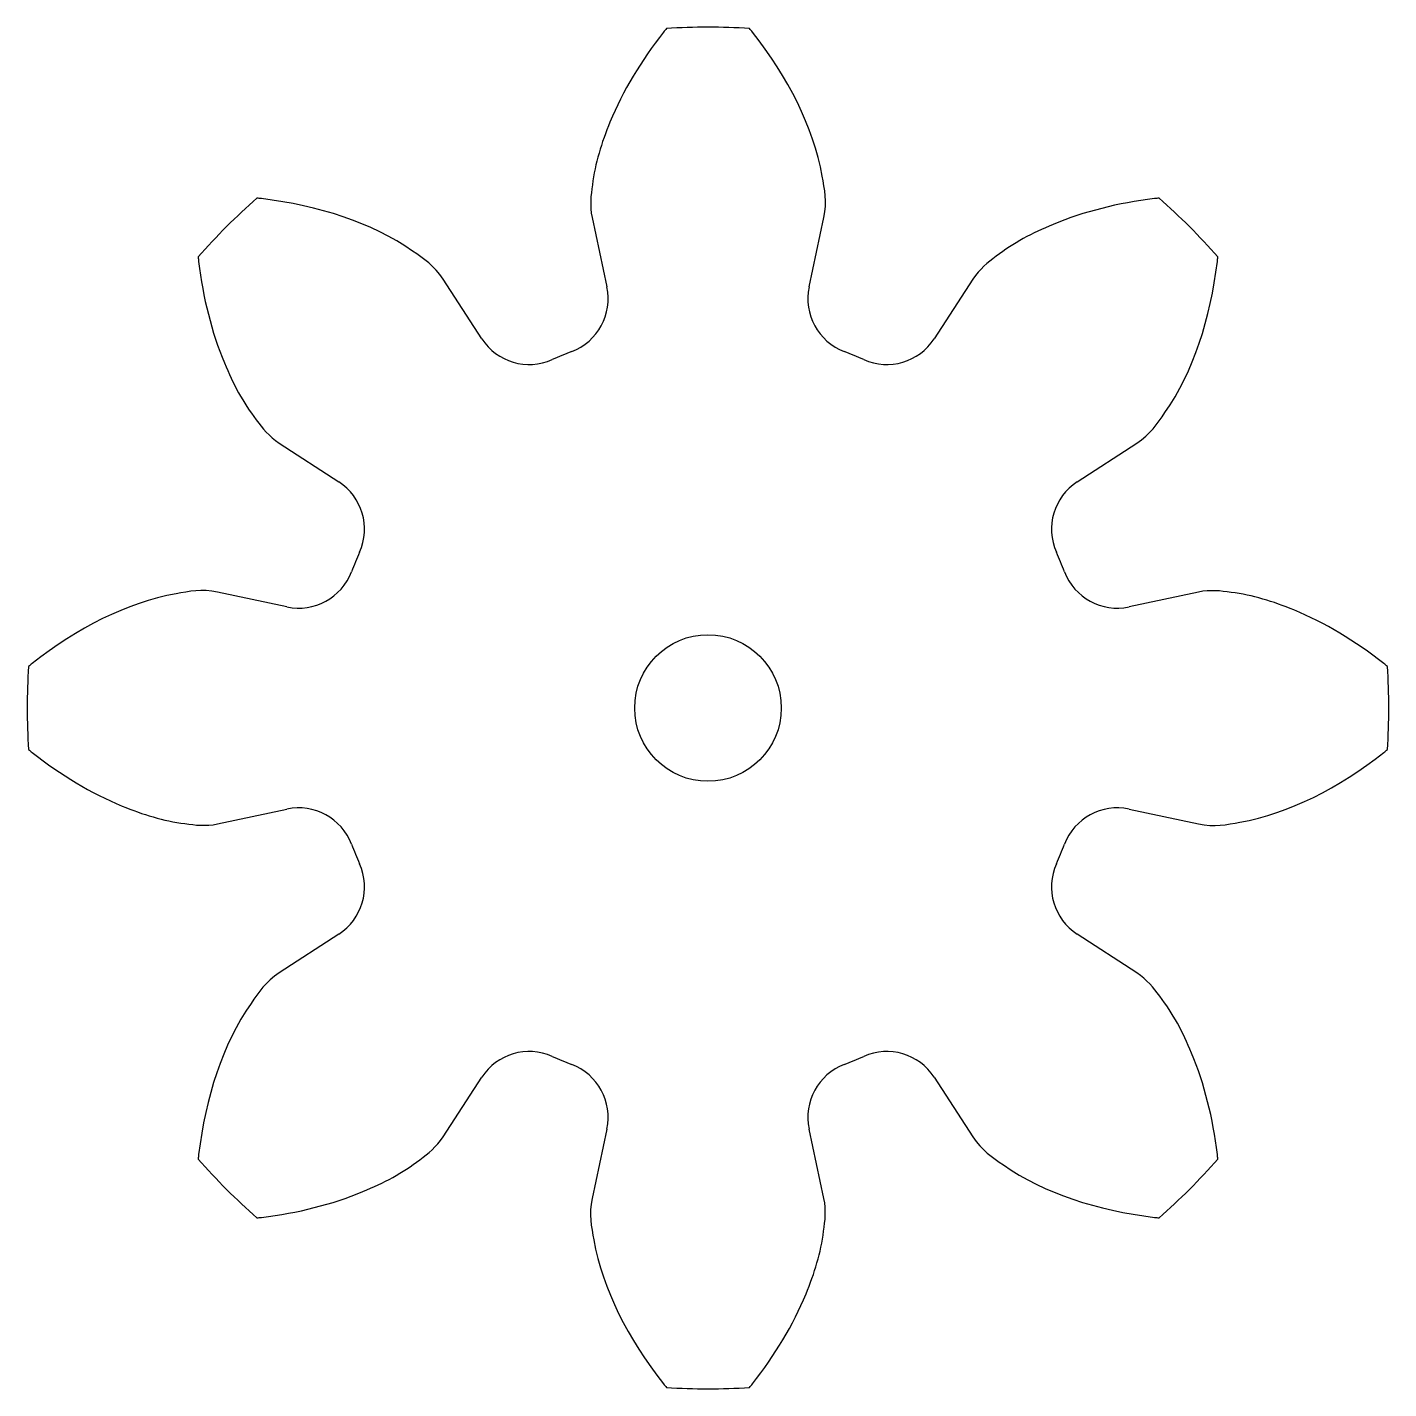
# Model space of a CAD drawing. Header units: millimetres. Extents: x -76.1 to -59.9, y 3.4 to 19.6.
import ezdxf

# ---------------------------------------------------------------- set-up
doc = ezdxf.new("R2010")
doc.units = ezdxf.units.MM
doc.layers.add('CUTOUTS', color=1, linetype='CONTINUOUS')
doc.layers.add('PERIMETER', color=5, linetype='CONTINUOUS')

msp = doc.modelspace()

# ---------------------------------------------------------------- linework, layer by layer
at = {"layer": 'CUTOUTS'}
msp.add_circle((-68, 11.5), 0.875, dxfattribs=at)
at = {"layer": 'PERIMETER'}
for p, q in [((-69.383, 17.354), (-69.207, 16.525)), ((-66.793, 16.525), (-66.617, 17.354)), ((-70.7, 15.907), (-71.161, 16.618)), ((-64.839, 16.618), (-65.3, 15.907)), ((-73.118, 14.661), (-72.407, 14.2)), ((-63.593, 14.2), (-62.882, 14.661)), ((-73.025, 12.707), (-73.854, 12.883)), ((-62.146, 12.883), (-62.975, 12.707)), ((-73.854, 10.117), (-73.025, 10.293)), ((-62.975, 10.293), (-62.146, 10.117)), ((-72.407, 8.8), (-73.118, 8.339)), ((-62.882, 8.339), (-63.593, 8.8)), ((-71.161, 6.382), (-70.7, 7.093)), ((-65.3, 7.093), (-64.839, 6.382)), ((-69.207, 6.475), (-69.383, 5.646)), ((-66.617, 5.646), (-66.793, 6.475))]:
    msp.add_line(p, q, dxfattribs=at)
for centre, radius, start, end in [((-68, 11.5), 8.125, 86.4982, 93.5018), ((-68, 11.5), 8.125, 131.4982, 138.5018), ((-68, 11.5), 8.125, 41.4982, 48.5018), ((-69.867, 16.385), 0.675, -69.0839, 12.0303), ((-66.133, 16.385), 0.675, 167.9697, 249.0839), ((-70.134, 16.274), 0.675, 212.9697, 294.0839), ((-65.866, 16.274), 0.675, 245.9161, 327.0303), ((-68, 11.5), 4.554, 110.9161, 114.0839), ((-68, 11.5), 4.554, 65.9161, 69.0839), ((-72.774, 13.634), 0.675, -24.0839, 57.0303), ((-63.226, 13.634), 0.675, 122.9697, 204.0839), ((-68, 11.5), 4.554, 155.9161, 159.0839), ((-68, 11.5), 4.554, 20.9161, 24.0839), ((-72.885, 13.367), 0.675, 257.9697, 339.0839), ((-63.115, 13.367), 0.675, 200.9161, 282.0303), ((-68, 11.5), 8.125, 176.4982, 183.5018), ((-68, 11.5), 8.125, -3.5018, 3.5018), ((-72.885, 9.633), 0.675, 20.9161, 102.0303), ((-63.115, 9.633), 0.675, 77.9697, 159.0839), ((-68, 11.5), 4.554, 200.9161, 204.0839), ((-68, 11.5), 4.554, 335.9161, 339.0839), ((-72.774, 9.366), 0.675, -57.0303, 24.0839), ((-63.226, 9.366), 0.675, 155.9161, 237.0303), ((-70.134, 6.726), 0.675, 65.9161, 147.0303), ((-68, 11.5), 4.554, 245.9161, 249.0839), ((-68, 11.5), 4.554, 290.9161, 294.0839), ((-65.866, 6.726), 0.675, 32.9697, 114.0839), ((-69.867, 6.615), 0.675, -12.0303, 69.0839), ((-66.133, 6.615), 0.675, 110.9161, 192.0303), ((-68, 11.5), 8.125, 221.4982, 228.5018), ((-68, 11.5), 8.125, 311.4982, 318.5018), ((-68, 11.5), 8.125, 266.4982, 273.5018)]:
    msp.add_arc(centre, radius, start, end, dxfattribs=at)
for points, knots in [([(-68.496, 19.61), (-68.508, 19.595), (-68.519, 19.58), (-68.531, 19.566), (-68.8, 19.223), (-69.017, 18.862), (-69.17, 18.493), (-69.272, 18.246), (-69.347, 17.999), (-69.38, 17.744), (-69.396, 17.617), (-69.415, 17.501), (-69.383, 17.354)], [-1.022098, -1.022098, -1.022098, -1.022098, -1, -1, -1, -0.5, -0.5, -0.5, -0.165408, -0.165408, -0.165408, 0, 0, 0, 0]), ([(-66.617, 17.354), (-66.577, 17.542), (-66.608, 17.69), (-66.637, 17.849), (-66.743, 18.438), (-67.045, 19.026), (-67.469, 19.566), (-67.481, 19.58), (-67.492, 19.595), (-67.504, 19.61)], [0, 0, 0, 0, 0.211728, 0.211728, 0.211728, 1, 1, 1, 1.022098, 1.022098, 1.022098, 1.022098]), ([(-71.161, 16.618), (-71.266, 16.779), (-71.393, 16.861), (-71.525, 16.953), (-72.017, 17.295), (-72.646, 17.497), (-73.328, 17.579), (-73.346, 17.581), (-73.365, 17.583), (-73.384, 17.585)], [0, 0, 0, 0, 0.211728, 0.211728, 0.211728, 1, 1, 1, 1.022098, 1.022098, 1.022098, 1.022098]), ([(-62.616, 17.585), (-62.635, 17.583), (-62.654, 17.581), (-62.672, 17.579), (-63.104, 17.527), (-63.513, 17.425), (-63.882, 17.272), (-64.129, 17.17), (-64.356, 17.048), (-64.561, 16.891), (-64.662, 16.813), (-64.757, 16.744), (-64.839, 16.618)], [-1.022098, -1.022098, -1.022098, -1.022098, -1, -1, -1, -0.5, -0.5, -0.5, -0.165408, -0.165408, -0.165408, 0, 0, 0, 0]), ([(-74.085, 16.884), (-74.083, 16.865), (-74.081, 16.846), (-74.079, 16.828), (-74.027, 16.396), (-73.925, 15.987), (-73.772, 15.618), (-73.67, 15.371), (-73.548, 15.144), (-73.391, 14.939), (-73.313, 14.838), (-73.244, 14.743), (-73.118, 14.661)], [-1.022098, -1.022098, -1.022098, -1.022098, -1, -1, -1, -0.5, -0.5, -0.5, -0.165408, -0.165408, -0.165408, 0, 0, 0, 0]), ([(-62.882, 14.661), (-62.721, 14.766), (-62.639, 14.893), (-62.547, 15.025), (-62.205, 15.517), (-62.003, 16.146), (-61.921, 16.828), (-61.919, 16.846), (-61.917, 16.865), (-61.915, 16.884)], [0, 0, 0, 0, 0.211728, 0.211728, 0.211728, 1, 1, 1, 1.022098, 1.022098, 1.022098, 1.022098]), ([(-73.854, 12.883), (-74.042, 12.923), (-74.19, 12.892), (-74.349, 12.863), (-74.938, 12.757), (-75.526, 12.455), (-76.066, 12.031), (-76.08, 12.019), (-76.095, 12.008), (-76.11, 11.996)], [0, 0, 0, 0, 0.211728, 0.211728, 0.211728, 1, 1, 1, 1.022098, 1.022098, 1.022098, 1.022098]), ([(-59.89, 11.996), (-59.905, 12.008), (-59.92, 12.019), (-59.934, 12.031), (-60.277, 12.3), (-60.638, 12.517), (-61.007, 12.67), (-61.254, 12.772), (-61.501, 12.847), (-61.756, 12.88), (-61.883, 12.896), (-61.999, 12.915), (-62.146, 12.883)], [-1.022098, -1.022098, -1.022098, -1.022098, -1, -1, -1, -0.5, -0.5, -0.5, -0.165408, -0.165408, -0.165408, 0, 0, 0, 0]), ([(-76.11, 11.004), (-76.095, 10.992), (-76.08, 10.981), (-76.066, 10.969), (-75.723, 10.7), (-75.362, 10.483), (-74.993, 10.33), (-74.746, 10.228), (-74.499, 10.153), (-74.244, 10.12), (-74.117, 10.104), (-74.001, 10.085), (-73.854, 10.117)], [-1.022098, -1.022098, -1.022098, -1.022098, -1, -1, -1, -0.5, -0.5, -0.5, -0.165408, -0.165408, -0.165408, 0, 0, 0, 0]), ([(-62.146, 10.117), (-61.958, 10.077), (-61.81, 10.108), (-61.651, 10.137), (-61.062, 10.243), (-60.474, 10.545), (-59.934, 10.969), (-59.92, 10.981), (-59.905, 10.992), (-59.89, 11.004)], [0, 0, 0, 0, 0.211728, 0.211728, 0.211728, 1, 1, 1, 1.022098, 1.022098, 1.022098, 1.022098]), ([(-73.118, 8.339), (-73.279, 8.234), (-73.361, 8.107), (-73.453, 7.975), (-73.795, 7.483), (-73.997, 6.854), (-74.079, 6.172), (-74.081, 6.154), (-74.083, 6.135), (-74.085, 6.116)], [0, 0, 0, 0, 0.211728, 0.211728, 0.211728, 1, 1, 1, 1.022098, 1.022098, 1.022098, 1.022098]), ([(-61.915, 6.116), (-61.917, 6.135), (-61.919, 6.154), (-61.921, 6.172), (-61.973, 6.604), (-62.075, 7.013), (-62.228, 7.382), (-62.33, 7.629), (-62.452, 7.856), (-62.609, 8.061), (-62.687, 8.162), (-62.756, 8.257), (-62.882, 8.339)], [-1.022098, -1.022098, -1.022098, -1.022098, -1, -1, -1, -0.5, -0.5, -0.5, -0.165408, -0.165408, -0.165408, 0, 0, 0, 0]), ([(-73.384, 5.415), (-73.365, 5.417), (-73.346, 5.419), (-73.328, 5.421), (-72.896, 5.473), (-72.487, 5.575), (-72.118, 5.728), (-71.871, 5.83), (-71.644, 5.952), (-71.439, 6.109), (-71.338, 6.187), (-71.243, 6.256), (-71.161, 6.382)], [-1.022098, -1.022098, -1.022098, -1.022098, -1, -1, -1, -0.5, -0.5, -0.5, -0.165408, -0.165408, -0.165408, 0, 0, 0, 0]), ([(-64.839, 6.382), (-64.734, 6.221), (-64.607, 6.139), (-64.475, 6.047), (-63.983, 5.705), (-63.354, 5.503), (-62.672, 5.421), (-62.654, 5.419), (-62.635, 5.417), (-62.616, 5.415)], [0, 0, 0, 0, 0.211728, 0.211728, 0.211728, 1, 1, 1, 1.022098, 1.022098, 1.022098, 1.022098]), ([(-69.383, 5.646), (-69.423, 5.458), (-69.392, 5.31), (-69.363, 5.151), (-69.257, 4.562), (-68.955, 3.974), (-68.531, 3.434), (-68.519, 3.42), (-68.508, 3.405), (-68.496, 3.39)], [0, 0, 0, 0, 0.211728, 0.211728, 0.211728, 1, 1, 1, 1.022098, 1.022098, 1.022098, 1.022098]), ([(-67.504, 3.39), (-67.492, 3.405), (-67.481, 3.42), (-67.469, 3.434), (-67.2, 3.777), (-66.983, 4.138), (-66.83, 4.507), (-66.728, 4.754), (-66.653, 5.001), (-66.62, 5.256), (-66.604, 5.383), (-66.585, 5.499), (-66.617, 5.646)], [-1.022098, -1.022098, -1.022098, -1.022098, -1, -1, -1, -0.5, -0.5, -0.5, -0.165408, -0.165408, -0.165408, 0, 0, 0, 0])]:
    msp.add_open_spline(points, degree=3, knots=knots, dxfattribs=at)

doc.saveas('drawing.dxf')
